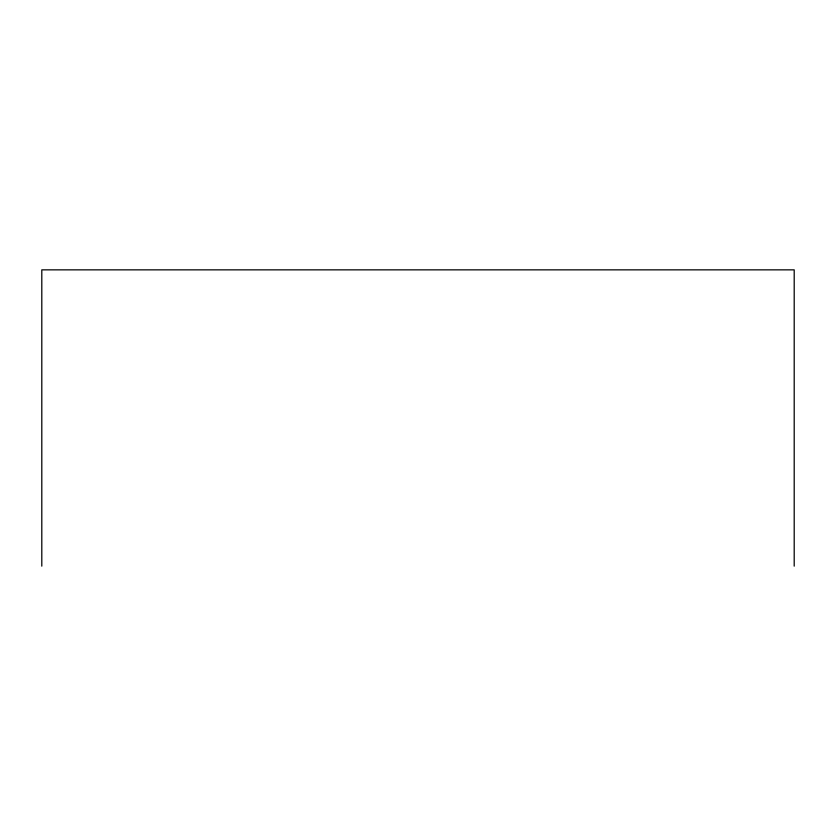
<?xml version="1.0" encoding="UTF-8"?>
<svg xmlns="http://www.w3.org/2000/svg" width="836" height="836" viewBox="0 0 836 836"><rect width="100%" height="100%" fill="white"/><g stroke="black" fill="none" stroke-linecap="round" stroke-linejoin="round"><path stroke-width="1.25" d="M794.2 566.15L794.2 269.85L41.8 269.85L41.8 566.15"/></g></svg>
